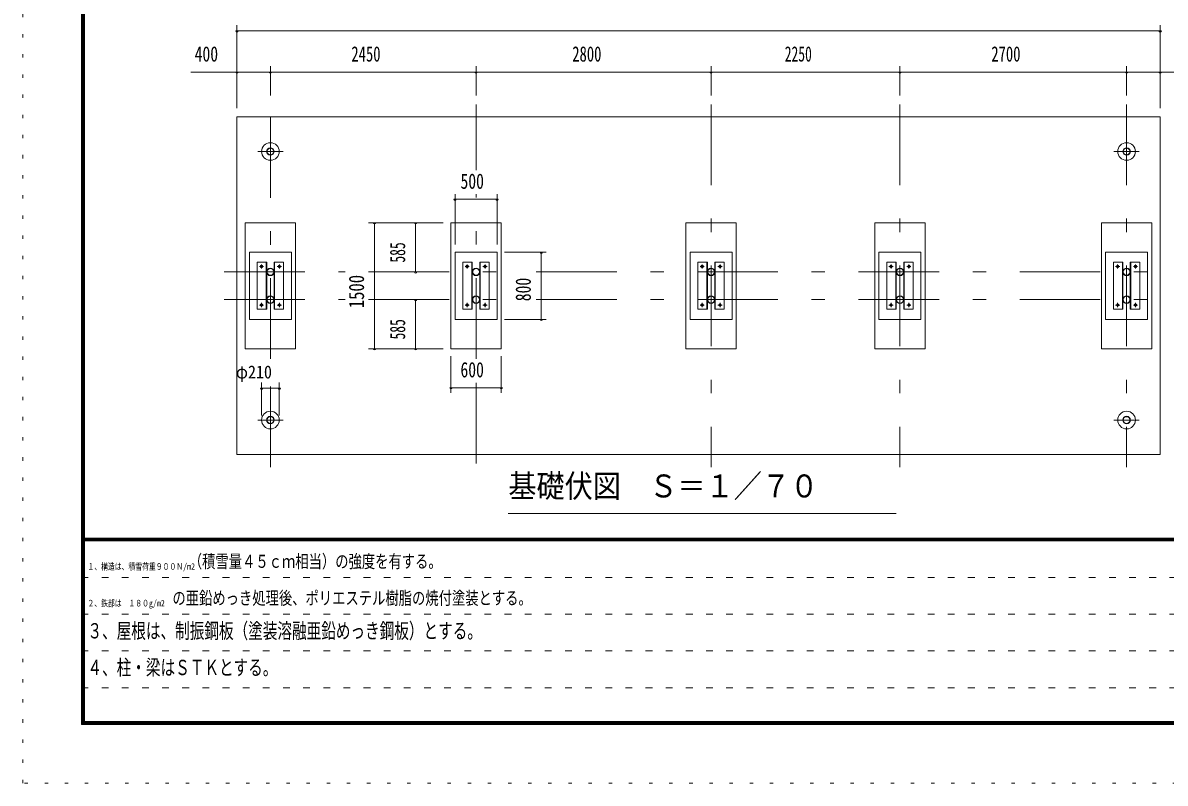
# Model space of a CAD drawing. Units: millimetres, scale not verified, with parts at other scales. Extents: x -34086 to 34091, y -14700 to 14700.
# Drawn here: x -7489 to 6120, y -14700 to -5647 of the extents above; entities that cross this region are included whole.
import ezdxf
from ezdxf.enums import TextEntityAlignment as Align

# ---------------------------------------------------------------- set-up
doc = ezdxf.new("R2010")
doc.units = ezdxf.units.MM
doc.header["$LTSCALE"] = 80
for name, pattern in [('USER1', [3, 1, -2]), ('USER3', [24, 12, -5, 2, -5]), ('USER4', [3, 0.5, -2.5])]:
    doc.linetypes.add(name, pattern=pattern)
doc.layers.add('0-1_0-F1TEXT', color=7, linetype='Continuous')
for name, color, linetype, lineweight in [('0-2_1-07BOLD', 7, 'Continuous', 18), ('0-3_1-27CENTER', 3, 'USER3', 18), ('0-5_1-57DIM', 3, 'Continuous', 18), ('0-C_F-F1PAPER', 5, 'Continuous', 18), ('0-D_F-E_J_ADD', 5, 'USER4', 18)]:
    doc.layers.add(name, color=color, linetype=linetype, lineweight=lineweight)
doc.styles.add('ＭＳ ゴシック', font='')
doc.styles.get('ＭＳ ゴシック').set_extended_font_data('MS Gothic')

msp = doc.modelspace()

# ---------------------------------------------------------------- linework, layer by layer
at = {"layer": '0-2_1-07BOLD'}
for p, q in [((6060.32, -6767.46), (-4939.68, -6767.46)), ((-4939.68, -10787.46), (-4939.68, -6767.46)), ((6060.32, -6767.46), (6060.32, -10787.46)), ((-4239.68, -9527.46), (-4239.68, -8027.46)), ((-2389.68, -8027.46), (-1789.68, -8027.46)), ((-2389.68, -9527.46), (-2389.68, -8027.46)), ((-1789.68, -9527.46), (-1789.68, -8027.46)), ((1010.32, -9527.46), (1010.32, -8027.46)), ((2660.32, -8027.46), (3260.32, -8027.46)), ((2660.32, -9527.46), (2660.32, -8027.46)), ((3260.32, -9527.46), (3260.32, -8027.46)), ((5360.32, -8027.46), (5960.32, -8027.46)), ((5360.32, -9527.46), (5360.32, -8027.46)), ((-4289.68, -8377.46), (-4789.68, -8377.46)), ((-4789.68, -9177.46), (-4789.68, -8377.46)), ((-4289.68, -8377.46), (-4289.68, -9177.46)), ((-1839.68, -8377.46), (-2339.68, -8377.46)), ((-2339.68, -9177.46), (-2339.68, -8377.46)), ((-1839.68, -8377.46), (-1839.68, -9177.46)), ((960.32, -8377.46), (460.32, -8377.46)), ((460.32, -9177.46), (460.32, -8377.46)), ((960.32, -8377.46), (960.32, -9177.46)), ((3210.32, -8377.46), (2710.32, -8377.46)), ((3210.32, -8377.46), (3210.32, -9177.46)), ((5910.32, -8377.46), (5410.32, -8377.46)), ((5410.32, -9177.46), (5410.32, -8377.46)), ((5910.32, -8377.46), (5910.32, -9177.46)), ((-4588.73, -9057.46), (-4588.73, -8497.46)), ((-4584.23, -9057.46), (-4584.23, -8497.46)), ((-4383.13, -8497.46), (-4495.13, -8497.46)), ((-4490.63, -9057.46), (-4490.63, -8497.46)), ((-4383.13, -9057.46), (-4383.13, -8497.46)), ((-2138.73, -9057.46), (-2138.73, -8497.46)), ((-2134.23, -9057.46), (-2134.23, -8497.46)), ((-1933.13, -8497.46), (-2045.13, -8497.46)), ((-2040.63, -9057.46), (-2040.63, -8497.46)), ((-1933.13, -9057.46), (-1933.13, -8497.46)), ((553.77, -8497.46), (665.77, -8497.46)), ((553.77, -9057.46), (553.77, -8497.46)), ((661.27, -9057.46), (661.27, -8497.46)), ((754.87, -9057.46), (754.87, -8497.46)), ((759.37, -9057.46), (759.37, -8497.46)), ((2803.77, -8497.46), (2915.77, -8497.46)), ((2803.77, -9057.46), (2803.77, -8497.46)), ((2911.27, -9057.46), (2911.27, -8497.46)), ((3116.87, -8497.46), (3004.87, -8497.46)), ((3009.37, -9057.46), (3009.37, -8497.46)), ((3116.87, -9057.46), (3116.87, -8497.46)), ((5503.77, -8497.46), (5615.77, -8497.46)), ((5503.77, -9057.46), (5503.77, -8497.46)), ((5611.27, -9057.46), (5611.27, -8497.46)), ((5704.87, -9057.46), (5704.87, -8497.46)), ((5709.37, -9057.46), (5709.37, -8497.46)), ((-4696.23, -9057.46), (-4584.23, -9057.46)), ((-2246.23, -9057.46), (-2134.23, -9057.46)), ((866.87, -9057.46), (754.87, -9057.46)), ((5816.87, -9057.46), (5704.87, -9057.46)), ((-4289.68, -9177.46), (-4789.68, -9177.46)), ((-1839.68, -9177.46), (-2339.68, -9177.46)), ((960.32, -9177.46), (460.32, -9177.46)), ((5910.32, -9177.46), (5410.32, -9177.46)), ((-4839.68, -9527.46), (-4239.68, -9527.46)), ((-2389.68, -9527.46), (-1789.68, -9527.46)), ((410.32, -9527.46), (1010.32, -9527.46)), ((2660.32, -9527.46), (3260.32, -9527.46)), ((6060.32, -10787.46), (-4939.68, -10787.46))]:
    msp.add_line(p, q, dxfattribs=at)
for points in [[(-4839.68, -9527.46), (-4839.68, -8027.46), (-4239.68, -8027.46)], [(410.32, -9527.46), (410.32, -8027.46), (1010.32, -8027.46)], [(5360.32, -9527.46), (5960.32, -9527.46), (5960.32, -8027.46)], [(3210.32, -9177.46), (2710.32, -9177.46), (2710.32, -8377.46)], [(-4696.23, -9057.46), (-4696.23, -8497.46), (-4584.23, -8497.46)], [(-4383.13, -9057.46), (-4495.13, -9057.46), (-4495.13, -8497.46)], [(-2246.23, -9057.46), (-2246.23, -8497.46), (-2134.23, -8497.46)], [(-1933.13, -9057.46), (-2045.13, -9057.46), (-2045.13, -8497.46)], [(553.77, -9057.46), (665.77, -9057.46), (665.77, -8497.46)], [(866.87, -9057.46), (866.87, -8497.46), (754.87, -8497.46)], [(2803.77, -9057.46), (2915.77, -9057.46), (2915.77, -8497.46)], [(3116.87, -9057.46), (3004.87, -9057.46), (3004.87, -8497.46)], [(5503.77, -9057.46), (5615.77, -9057.46), (5615.77, -8497.46)], [(5816.87, -9057.46), (5816.87, -8497.46), (5704.87, -8497.46)]]:
    msp.add_lwpolyline(points, dxfattribs=at)
for centre, radius in [((-4539.68, -7178.46), 105), ((5660.32, -7178.46), 105), ((-4539.68, -7178.46), 44.55), ((-4539.68, -7178.46), 40.35), ((5660.32, -7178.46), 44.55), ((5660.32, -7178.46), 40.35), ((-4646.18, -8547.46), 14.5), ((-4539.68, -8612.46), 44.55), ((-4539.68, -8612.46), 40.35), ((-4433.18, -8547.46), 14.5), ((-2196.18, -8547.46), 14.5), ((-2089.68, -8612.46), 44.55), ((-2089.68, -8612.46), 40.35), ((-1983.18, -8547.46), 14.5), ((603.82, -8547.46), 14.5), ((710.32, -8612.46), 44.55), ((710.32, -8612.46), 40.35), ((816.82, -8547.46), 14.5), ((2853.82, -8547.46), 14.5), ((2960.32, -8612.46), 44.55), ((2960.32, -8612.46), 40.35), ((3066.82, -8547.46), 14.5), ((5553.82, -8547.46), 14.5), ((5660.32, -8612.46), 44.55), ((5660.32, -8612.46), 40.35), ((5766.82, -8547.46), 14.5), ((-4539.68, -8942.46), 44.55), ((-4539.68, -8942.46), 40.35), ((-2089.68, -8942.46), 44.55), ((-2089.68, -8942.46), 40.35), ((710.32, -8942.46), 44.55), ((710.32, -8942.46), 40.35), ((2960.32, -8942.46), 44.55), ((2960.32, -8942.46), 40.35), ((5660.32, -8942.46), 44.55), ((5660.32, -8942.46), 40.35), ((-4646.18, -9007.46), 14.5), ((-4433.18, -9007.46), 14.5), ((-2196.18, -9007.46), 14.5), ((-1983.18, -9007.46), 14.5), ((603.82, -9007.46), 14.5), ((816.82, -9007.46), 14.5), ((2853.82, -9007.46), 14.5), ((3066.82, -9007.46), 14.5), ((5553.82, -9007.46), 14.5), ((5766.82, -9007.46), 14.5), ((-4539.68, -10376.46), 105), ((-4539.68, -10376.46), 44.55), ((-4539.68, -10376.46), 40.35), ((5660.32, -10376.46), 105), ((5660.32, -10376.46), 44.55), ((5660.32, -10376.46), 40.35)]:
    msp.add_circle(centre, radius, dxfattribs=at)
at = {"layer": '0-3_1-27CENTER'}
for p, q in [((-4539.68, -9648.36), (-4539.68, -6617.46)), ((-2089.68, -6617.46), (-2089.68, -7398.88)), ((710.32, -6617.46), (710.32, -10937.46)), ((2960.32, -6617.46), (2960.32, -10937.46)), ((5660.32, -6617.46), (5660.32, -10937.46)), ((-4389.68, -7178.46), (-4689.68, -7178.46)), ((5810.32, -7178.46), (5510.32, -7178.46)), ((-2089.68, -9647.46), (-2089.68, -7687.46)), ((-4671.18, -8547.46), (-4621.18, -8547.46)), ((-4646.18, -8522.46), (-4646.18, -8572.46)), ((-4408.18, -8547.46), (-4458.18, -8547.46)), ((-4433.18, -8522.46), (-4433.18, -8572.46)), ((-2221.18, -8547.46), (-2171.18, -8547.46)), ((-2196.18, -8522.46), (-2196.18, -8572.46)), ((-1958.18, -8547.46), (-2008.18, -8547.46)), ((-1983.18, -8522.46), (-1983.18, -8572.46)), ((578.82, -8547.46), (628.82, -8547.46)), ((603.82, -8522.46), (603.82, -8572.46)), ((841.82, -8547.46), (791.82, -8547.46)), ((816.82, -8522.46), (816.82, -8572.46)), ((2828.82, -8547.46), (2878.82, -8547.46)), ((2853.82, -8522.46), (2853.82, -8572.46)), ((3091.82, -8547.46), (3041.82, -8547.46)), ((3066.82, -8522.46), (3066.82, -8572.46)), ((5528.82, -8547.46), (5578.82, -8547.46)), ((5553.82, -8522.46), (5553.82, -8572.46)), ((5791.82, -8547.46), (5741.82, -8547.46)), ((5766.82, -8522.46), (5766.82, -8572.46)), ((-5089.68, -8612.46), (-3650.59, -8612.46)), ((-3369.68, -8612.46), (-1669.68, -8612.46)), ((-1372.75, -8612.46), (6210.32, -8612.46)), ((-5089.68, -8942.46), (-3650.59, -8942.46)), ((-3369.68, -8942.46), (-1669.68, -8942.46)), ((-1372.75, -8942.46), (6210.32, -8942.46)), ((-4671.18, -9007.46), (-4621.18, -9007.46)), ((-4646.18, -9032.46), (-4646.18, -8982.46)), ((-4408.18, -9007.46), (-4458.18, -9007.46)), ((-4433.18, -9032.46), (-4433.18, -8982.46)), ((-2221.18, -9007.46), (-2171.18, -9007.46)), ((-2196.18, -9032.46), (-2196.18, -8982.46)), ((-1958.18, -9007.46), (-2008.18, -9007.46)), ((-1983.18, -9032.46), (-1983.18, -8982.46)), ((578.82, -9007.46), (628.82, -9007.46)), ((603.82, -9032.46), (603.82, -8982.46)), ((841.82, -9007.46), (791.82, -9007.46)), ((816.82, -9032.46), (816.82, -8982.46)), ((2828.82, -9007.46), (2878.82, -9007.46)), ((2853.82, -9032.46), (2853.82, -8982.46)), ((3091.82, -9007.46), (3041.82, -9007.46)), ((3066.82, -9032.46), (3066.82, -8982.46)), ((5528.82, -9007.46), (5578.82, -9007.46)), ((5553.82, -9032.46), (5553.82, -8982.46)), ((5791.82, -9007.46), (5741.82, -9007.46)), ((5766.82, -9032.46), (5766.82, -8982.46)), ((-4539.68, -10937.46), (-4539.68, -9927.99)), ((-2089.68, -9932.27), (-2089.68, -10937.46)), ((-4689.68, -10376.46), (-4389.68, -10376.46)), ((5510.32, -10376.46), (5810.32, -10376.46))]:
    msp.add_line(p, q, dxfattribs=at)
at = {"layer": '0-5_1-57DIM'}
for p, q in [((-4939.68, -6662.46), (-4939.68, -5672.46)), ((6060.32, -6662.46), (6060.32, -5672.46)), ((-4925.68, -5742.46), (-4953.68, -5742.46)), ((-4939.68, -5742.46), (6060.32, -5742.46)), ((6074.32, -5742.46), (6046.32, -5742.46)), ((-5489.18, -6232.46), (6609.82, -6232.46)), ((-4925.68, -6232.46), (-4953.68, -6232.46)), ((-4525.68, -6232.46), (-4553.68, -6232.46)), ((-4539.68, -6512.46), (-4539.68, -6162.46)), ((-2075.68, -6232.46), (-2103.68, -6232.46)), ((-2089.68, -6512.46), (-2089.68, -6162.46)), ((724.32, -6232.46), (696.32, -6232.46)), ((710.32, -6512.46), (710.32, -6162.46)), ((2974.32, -6232.46), (2946.32, -6232.46)), ((2960.32, -6512.46), (2960.32, -6162.46)), ((5674.32, -6232.46), (5646.32, -6232.46)), ((5660.32, -6512.46), (5660.32, -6162.46)), ((6074.32, -6232.46), (6046.32, -6232.46)), ((-2325.68, -7747.46), (-2353.68, -7747.46)), ((-2339.68, -8287.46), (-2339.68, -7687.46)), ((-2339.68, -7747.46), (-1839.68, -7747.46)), ((-1825.68, -7747.46), (-1853.68, -7747.46)), ((-1839.68, -8287.46), (-1839.68, -7687.46)), ((-2479.68, -8027.46), (-3369.68, -8027.46)), ((-3285.68, -8027.46), (-3313.68, -8027.46)), ((-3299.68, -8027.46), (-3299.68, -9527.46)), ((-2795.68, -8027.46), (-2823.68, -8027.46)), ((-2809.68, -8027.46), (-2809.68, -8612.46)), ((-1749.68, -8377.46), (-1252.75, -8377.46)), ((-1298.75, -8377.46), (-1326.75, -8377.46)), ((-1312.75, -8377.46), (-1312.75, -9177.46)), ((-2795.68, -8612.46), (-2823.68, -8612.46)), ((-2795.68, -8942.46), (-2823.68, -8942.46)), ((-2809.68, -8942.46), (-2809.68, -9527.46)), ((-1749.68, -9177.46), (-1252.75, -9177.46)), ((-1298.75, -9177.46), (-1326.75, -9177.46)), ((-2479.68, -9527.46), (-3369.68, -9527.46)), ((-3285.68, -9527.46), (-3313.68, -9527.46)), ((-2795.68, -9527.46), (-2823.68, -9527.46)), ((-2389.68, -9617.46), (-2389.68, -10052.27)), ((-1789.68, -9617.46), (-1789.68, -10052.27)), ((-4644.68, -10323.92), (-4644.68, -9927.99)), ((-4434.68, -10323.92), (-4434.68, -9927.99)), ((-4630.68, -9997.99), (-4658.68, -9997.99)), ((-4644.68, -9997.99), (-4434.68, -9997.99)), ((-4420.68, -9997.99), (-4448.68, -9997.99)), ((-2375.68, -9992.27), (-2403.68, -9992.27)), ((-2389.68, -9992.27), (-1789.68, -9992.27)), ((-1775.68, -9992.27), (-1803.68, -9992.27)), ((2914.19, -11487.46), (-1705.81, -11487.46))]:
    msp.add_line(p, q, dxfattribs=at)
for centre in [(-4939.68, -5742.46), (6060.32, -5742.46), (-4939.68, -6232.46), (-4539.68, -6232.46), (-2089.68, -6232.46), (710.32, -6232.46), (2960.32, -6232.46), (5660.32, -6232.46), (6060.32, -6232.46), (-2339.68, -7747.46), (-1839.68, -7747.46), (-3299.68, -8027.46), (-2809.68, -8027.46), (-1312.75, -8377.46), (-2809.68, -8612.46), (-2809.68, -8942.46), (-1312.75, -9177.46), (-3299.68, -9527.46), (-2809.68, -9527.46), (-4644.68, -9997.99), (-4434.68, -9997.99), (-2389.68, -9992.27), (-1789.68, -9992.27)]:
    msp.add_arc(centre, 14, 180, 0, dxfattribs=at)
at = {"layer": '0-C_F-F1PAPER'}
for p, q in [((-6789.13, 14140), (-6789.13, -14000)), ((-6785.63, 14136.5), (-6785.63, -13996.5)), ((-6782.13, 14133), (-6782.13, -13993)), ((-6778.63, 14129.5), (-6778.63, -13989.5)), ((-6775.13, 14126), (-6775.13, -13986)), ((-6771.63, 14122.5), (-6771.63, -13982.5)), ((-6768.13, 14119), (-6768.13, -13979)), ((-6764.63, 14115.5), (-6764.63, -13975.5)), ((-6761.13, 14112), (-6761.13, -13972)), ((-6757.63, 14108.5), (-6757.63, -13968.5)), ((-6754.13, 14105), (-6754.13, -13965)), ((33355.86, -11781), (-6754.13, -11781)), ((33355.86, -11784.5), (-6754.13, -11784.5)), ((33355.86, -11788), (-6754.13, -11788)), ((33355.86, -11791.5), (-6754.13, -11791.5)), ((33355.86, -11795), (-6754.13, -11795)), ((33355.86, -11798.5), (-6754.13, -11798.5)), ((33355.86, -11802), (-6754.13, -11802)), ((33355.86, -11805.5), (-6754.13, -11805.5)), ((33355.86, -11809), (-6754.13, -11809)), ((33355.86, -11812.5), (-6754.13, -11812.5)), ((33355.86, -11816), (-6754.13, -11816)), ((-6789.13, -14000), (33390.86, -14000)), ((-6782.13, -13993), (33383.86, -13993)), ((-6775.13, -13986), (33376.86, -13986)), ((-6768.13, -13979), (33369.86, -13979)), ((-6754.13, -13965), (33355.86, -13965))]:
    msp.add_line(p, q, dxfattribs=at)
at = {"layer": '0-C_F-F1PAPER', "color": 6, "linetype": 'USER1'}
for p, q in [((-6789.13, -12252.8), (18760.87, -12252.8)), ((-6789.13, -12689.6), (18760.87, -12689.6)), ((-6789.13, -13126.4), (18760.87, -13126.4)), ((-6789.13, -13563.2), (15249.67, -13563.2))]:
    msp.add_line(p, q, dxfattribs=at)
at = {"layer": '0-C_F-F1PAPER'}
for points in [[(-6785.63, -13996.5), (33387.36, -13996.5), (33387.36, 14136.5)], [(-6778.63, -13989.5), (33380.36, -13989.5), (33380.36, 14129.5)], [(-6771.63, -13982.5), (33373.36, -13982.5), (33373.36, 14122.5)], [(-6764.63, -13975.5), (33366.37, -13975.5), (33366.37, 14115.5)], [(-6761.13, -13972), (33362.86, -13972), (33362.86, 14112)], [(-6757.63, -13968.5), (33359.36, -13968.5), (33359.36, 14108.5)]]:
    msp.add_lwpolyline(points, dxfattribs=at)
at = {"layer": '0-D_F-E_J_ADD'}
msp.add_line((34090.87, -14700), (-7489.13, -14700), dxfattribs=at)
msp.add_lwpolyline([(-7489.13, -14700), (-7489.13, 14700), (34090.87, 14700)], dxfattribs=at)

# ---------------------------------------------------------------- texts
at = {"layer": '0-1_0-F1TEXT', "style": 'ＭＳ ゴシック'}
for s, height, width, p in [('（積雪量４５ｃｍ相当）の強度を有する。', 155, 0.75, (-5511.65, -12182.8)), ('１、構造は、積雪荷重９００Ｎ/m2', 77.49, 0.75, (-6719.13, -12182.8)), ('２、鉄部は\u3000１８０g/m2', 77.49, 0.75, (-6719.13, -12619.6)), ('\u3000の亜鉛めっき処理後、ポリエステル樹脂の焼付塗装とする。', 155, 0.75, (-5865.69, -12619.6)), ('３、屋根は、制振鋼板（塗装溶融亜鉛めっき鋼板）とする。', 182.3, 0.7, (-6719.13, -13031.53)), ('４、柱・梁はＳＴＫとする。', 182.3, 0.7, (-6719.13, -13468.33))]:
    msp.add_text(s, height=height, dxfattribs=dict(at, width=width)).set_placement(p, align=Align.BOTTOM_LEFT)
at = {"layer": '0-5_1-57DIM', "color": 7, "style": 'ＭＳ ゴシック'}
for s, height, width, p in [('400', 182.3, 0.75, (-5442.11, -6162.46)), ('2450', 182.3, 0.7, (-3575.09, -6162.46)), ('2800', 182.3, 0.7, (-943.46, -6162.46)), ('2250', 182.3, 0.65, (1587.97, -6162.46)), ('2700', 182.3, 0.7, (4049.08, -6162.46)), ('500', 182.3, 0.75, (-2275.1, -7677.46)), ('φ210', 155, 0.9, (-4950.93, -9927.99)), ('600', 182.3, 0.75, (-2275.68, -9922.27)), ('基礎伏図\u3000Ｓ＝１／７０', 273.5, 0.9, (-1705.81, -11380.15))]:
    msp.add_text(s, height=height, dxfattribs=dict(at, width=width)).set_placement(p, align=Align.BOTTOM_LEFT)
for s, width, p in [('585', 0.65, (-2879.68, -8501.81)), ('1500', 0.8, (-3369.68, -9044.83)), ('800', 0.75, (-1382.75, -8961.43)), ('585', 0.65, (-2879.68, -9416.81))]:
    msp.add_text(s, height=182.3, rotation=90, dxfattribs=dict(at, width=width)).set_placement(p, align=Align.BOTTOM_LEFT)

doc.saveas('drawing.dxf')
